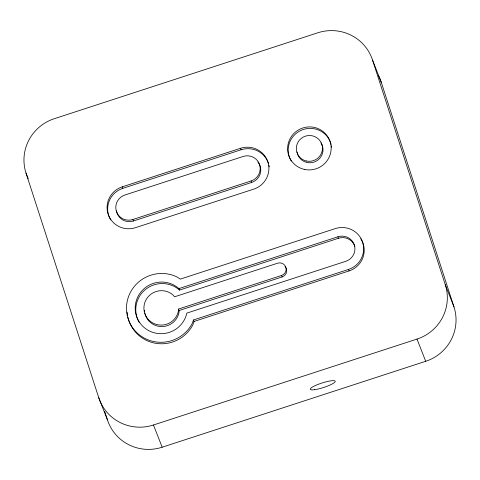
<?xml version="1.0" encoding="UTF-8"?>
<svg xmlns="http://www.w3.org/2000/svg" width="480" height="480" viewBox="0 0 480 480"><rect width="100%" height="100%" fill="white"/><g stroke="black" fill="none" stroke-linecap="round" stroke-linejoin="round"><path stroke-width="0.72" d="M178.548 309.042L178.35 311.364A17.46 17.172 -21.4 0 1 154.71 323.88A17.46 17.172 -21.4 0 1 146.604 298.848A17.46 17.172 -21.4 0 1 173.058 295.032L174.582 296.79L277.626 263.196A6.546 6.438 -21.4 0 1 285.834 267.294A6.546 6.438 -21.4 0 1 281.592 275.448L178.548 309.042L179.13 310.524L178.932 312.846A17.46 17.172 -21.4 0 1 144.912 313.338M193.506 319.968L192.288 323.334A34.926 34.338 -21.4 0 1 145.332 338.64A34.926 34.338 -21.4 0 1 130.368 292.44A34.926 34.338 -21.4 0 1 177.324 277.128L180.282 279.132L335.25 228.606A21.828 21.462 -21.4 0 1 362.616 242.262A21.828 21.462 -21.4 0 1 348.474 269.448L193.506 319.968L194.088 321.45L192.864 324.816A34.926 34.338 -21.4 0 1 157.47 343.554A34.926 34.338 -21.4 0 1 127.914 317.31M122.238 186.852L240.516 148.29A21.828 21.462 -21.4 0 1 267.882 161.94A21.828 21.462 -21.4 0 1 253.74 189.126L135.462 227.688A21.828 21.462 -21.4 0 1 108.096 214.038A21.828 21.462 -21.4 0 1 122.238 186.852L122.82 188.334A21.828 21.462 -21.4 0 0 110.724 219.978M122.82 188.334L241.098 149.772A21.828 21.462 -21.4 0 1 268.464 163.422M132.816 219.522L251.1 180.96A13.098 12.876 -21.4 0 0 259.578 164.652A13.098 12.876 -21.4 0 0 243.162 156.456L124.884 195.018A13.098 12.876 -21.4 0 0 116.4 211.326A13.098 12.876 -21.4 0 0 132.816 219.522L133.398 221.004L251.676 182.442A13.098 12.876 -21.4 0 0 257.916 162.012M178.926 288.6L337.896 236.778A13.098 12.876 -21.4 0 1 354.312 244.968A13.098 12.876 -21.4 0 1 345.828 261.282L186.858 313.104A26.19 25.752 -21.4 0 1 151.398 331.872A26.19 25.752 -21.4 0 1 139.242 294.33A26.19 25.752 -21.4 0 1 178.926 288.6L179.508 290.082L338.478 238.26A13.098 12.876 -21.4 0 1 354.894 246.45M179.13 310.524L282.174 276.93A6.546 6.438 -21.4 0 0 284.994 266.376M194.088 321.45L349.056 270.93A21.828 21.462 -21.4 0 0 360.774 238.692M98.742 397.686A43.656 42.924 -21.4 0 0 153.468 424.992L417.006 339.078A43.656 42.924 -21.4 0 0 445.284 284.706L372.552 60.096A43.656 42.924 -21.4 0 0 317.826 32.784L54.288 118.704A43.656 42.924 -21.4 0 0 26.01 173.07L98.742 397.686L107.448 419.904A43.656 42.924 -21.4 0 0 162.174 447.216L425.712 361.296A43.656 42.924 -21.4 0 0 453.99 306.93L381.258 82.314L372.552 60.096M445.284 284.706L453.99 306.93M417.006 339.078L425.712 361.296M337.896 236.778L338.478 238.26M348.474 269.448L349.056 270.93M240.516 148.29L241.098 149.772M251.1 180.96L251.676 182.442M281.592 275.448L282.174 276.93M153.468 424.992L162.174 447.216M26.01 173.07L28.188 178.626M104.676 411.348L107.448 419.904M378.222 75.222A43.656 42.924 -21.4 0 1 381.258 82.314M127.608 315.834A34.926 34.338 -21.4 0 1 127.14 312.108M330.714 143.13A21.828 21.462 -21.4 0 1 331.104 144.474M331.398 145.854A21.828 21.462 -21.4 0 1 331.608 147.246M291.258 161.124A21.828 21.462 -21.4 0 1 300.702 130.53A21.828 21.462 -21.4 0 1 330.492 142.47M320.964 142.8A13.098 12.876 -21.4 0 1 314.574 161.916A13.098 12.876 -21.4 0 1 297.048 151.986M139.128 322.278A26.19 25.752 -21.4 0 1 145.632 289.356A26.19 25.752 -21.4 0 1 179.508 290.082M144.642 311.856A17.46 17.172 -21.4 0 1 144.504 310.368M269.01 165.456A21.828 21.462 -21.4 0 1 269.262 166.842M133.398 221.004A13.098 12.876 -21.4 0 1 116.508 210.84M304.734 169.476A21.828 21.462 -21.4 0 0 330.132 141.648A21.828 21.462 -21.4 0 0 293.28 134.112A21.828 21.462 -21.4 0 0 304.734 169.476M306.594 161.052A13.098 12.876 -21.4 0 0 321.834 144.354A13.098 12.876 -21.4 0 0 299.724 139.83A13.098 12.876 -21.4 0 0 306.594 161.052M314.58 389.694A13.098 2.382 -17.9 0 0 335.022 381.906A13.098 2.382 -17.9 0 0 318.708 384.156A13.098 2.382 -17.9 0 0 314.58 389.694"/></g></svg>
